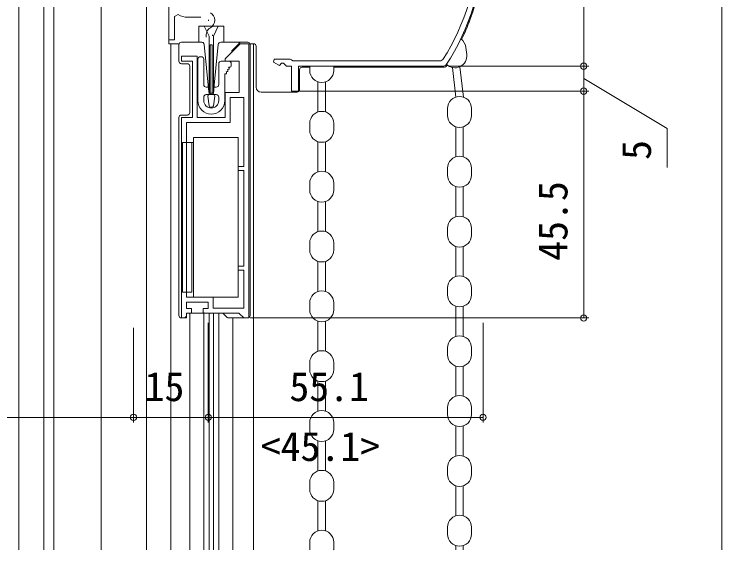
# Model space of a CAD drawing. Units: millimetres, scale not verified. Extents: x -1682 to -296, y -1188 to 1055.
# Drawn here: x -1288.5 to -1146.5, y 516.6 to 624 of the extents above; entities that cross this region are included whole.
import ezdxf
from ezdxf.enums import TextEntityAlignment as Align

# ---------------------------------------------------------------- set-up
doc = ezdxf.new("R2010")
doc.units = ezdxf.units.MM
doc.header["$LTSCALE"] = 4
for name, color, linetype, lineweight in [('0-3_YKK_11', 7, 'Continuous', 9), ('0-5_YKK_12', 2, 'Continuous', 9), ('0-6_YKK_13', 4, 'Continuous', 9), ('0-8_YKK_D', 6, 'Continuous', 9), ('0-9_YSS_K', 3, 'Continuous', 9)]:
    doc.layers.add(name, color=color, linetype=linetype, lineweight=lineweight)
doc.styles.add('ＭＳ ゴシック', font='')
doc.styles.get('ＭＳ ゴシック').set_extended_font_data('MS Gothic')

msp = doc.modelspace()

# ---------------------------------------------------------------- linework, layer by layer
at = {"layer": '0-3_YKK_11'}
for p, q in [((-1257.443, 659.367), (-1257.443, 618.867)), ((-1257.443, 659.367), (-1257.443, 618.867)), ((-1256.343, 623.52), (-1255.57, 623.938)), ((-1256.343, 623.52), (-1255.57, 623.938)), ((-1256.343, 618.867), (-1256.343, 623.52)), ((-1256.343, 618.867), (-1256.343, 623.52)), ((-1253.653, 623.367), (-1251.043, 623.367)), ((-1253.653, 623.367), (-1251.043, 623.367)), ((-1257.443, 618.867), (-1256.343, 618.867)), ((-1257.443, 618.867), (-1256.343, 618.867)), ((-1246.143, 615.066), (-1243.143, 618.066)), ((-1243.143, 618.066), (-1241.443, 618.066)), ((-1241.443, 618.066), (-1241.443, 563.066)), ((-1254.943, 615.566), (-1251.743, 615.566)), ((-1254.943, 614.566), (-1254.943, 615.566)), ((-1251.743, 615.566), (-1251.743, 603.266)), ((-1246.143, 614.566), (-1246.143, 615.066)), ((-1236.496, 614.352), (-1236.345, 614.967)), ((-1236.345, 614.967), (-1233.093, 614.967)), ((-1233.093, 614.967), (-1232.833, 614.817)), ((-1232.833, 614.817), (-1232.574, 614.667)), ((-1232.574, 614.667), (-1202.892, 614.667)), ((-1202.892, 614.667), (-1202.471, 614.897)), ((-1252.743, 614.566), (-1254.943, 614.566)), ((-1252.743, 603.266), (-1252.743, 614.566)), ((-1243.343, 614.566), (-1246.143, 614.566)), ((-1243.343, 608.266), (-1243.343, 614.566)), ((-1235.289, 613.722), (-1236.496, 614.352)), ((-1234.843, 614.167), (-1235.289, 613.722)), ((-1234.443, 614.167), (-1234.843, 614.167)), ((-1233.843, 613.567), (-1234.443, 614.167)), ((-1232.843, 613.567), (-1233.843, 613.567)), ((-1232.843, 608.567), (-1232.843, 613.567)), ((-1231.443, 613.567), (-1231.443, 608.567)), ((-1202.295, 613.567), (-1231.443, 613.567)), ((-1201.878, 613.791), (-1202.295, 613.567)), ((-1246.143, 608.266), (-1243.343, 608.266)), ((-1246.143, 603.266), (-1246.143, 608.266)), ((-1231.443, 608.567), (-1232.843, 608.567)), ((-1245.143, 607.266), (-1242.443, 607.266)), ((-1245.143, 602.266), (-1245.143, 607.266)), ((-1242.443, 607.266), (-1242.443, 593.466)), ((-1254.943, 603.266), (-1252.743, 603.266)), ((-1254.943, 563.066), (-1254.943, 603.266)), ((-1251.743, 603.266), (-1246.143, 603.266)), ((-1253.943, 602.266), (-1245.143, 602.266)), ((-1253.943, 567.266), (-1253.943, 602.266)), ((-1253.943, 567.266), (-1253.943, 602.266)), ((-1243.543, 593.466), (-1243.543, 592.666)), ((-1242.443, 593.466), (-1243.543, 593.466)), ((-1243.543, 592.666), (-1242.443, 592.666)), ((-1242.443, 592.666), (-1242.443, 573.466)), ((-1243.543, 573.466), (-1243.543, 572.666)), ((-1242.443, 573.466), (-1243.543, 573.466)), ((-1243.543, 572.666), (-1242.443, 572.666)), ((-1242.443, 572.666), (-1242.443, 565.066)), ((-1248.543, 567.266), (-1253.943, 567.266)), ((-1248.543, 565.066), (-1248.543, 567.266)), ((-1253.943, 566.266), (-1253.943, 564.966)), ((-1249.543, 566.266), (-1253.943, 566.266)), ((-1253.943, 564.966), (-1252.943, 564.966)), ((-1252.943, 564.966), (-1252.943, 564.066)), ((-1250.543, 564.966), (-1249.543, 564.966)), ((-1250.543, 564.066), (-1250.543, 564.966)), ((-1249.543, 564.966), (-1249.543, 566.266)), ((-1242.443, 565.066), (-1248.543, 565.066)), ((-1253.943, 564.066), (-1253.943, 563.066)), ((-1252.943, 564.066), (-1253.943, 564.066)), ((-1243.443, 564.066), (-1250.543, 564.066)), ((-1242.443, 563.066), (-1243.443, 564.066)), ((-1253.943, 563.066), (-1254.943, 563.066)), ((-1241.443, 563.066), (-1242.443, 563.066))]:
    msp.add_line(p, q, dxfattribs=at)
for centre, radius, start, end in [((-1239.443, 638.567), 43.9, 327.3728, 0), ((-1239.443, 638.567), 45, 326.59444, 359.99998), ((-1253.653, 626.867), 3.5, 236.80432, 270), ((-1253.653, 626.867), 3.5, 236.80432, 270)]:
    msp.add_arc(centre, radius, start, end, dxfattribs=at)
at = {"layer": '0-5_YKK_12'}
for p, q in [((-1271.009, 516.566), (-1271.009, 681.567)), ((-1287.543, 672.052), (-1287.543, 516.566)), ((-1280.544, 671.567), (-1280.544, 516.566)), ((-1261.943, 516.566), (-1261.943, 672.668)), ((-1282.544, 671.067), (-1282.543, 516.566)), ((-1249.488, 622.88), (-1249.488, 622.68)), ((-1251.443, 621.567), (-1251.443, 618.366)), ((-1251.443, 621.567), (-1246.443, 621.567)), ((-1250.343, 621.567), (-1249.393, 619.567)), ((-1247.543, 621.567), (-1248.493, 619.567)), ((-1246.443, 621.567), (-1246.443, 618.366)), ((-1249.393, 619.567), (-1249.393, 609.166)), ((-1248.728, 619.88), (-1248.728, 619.68)), ((-1248.493, 619.567), (-1248.493, 609.166)), ((-1257.443, 618.067), (-1255.401, 618.067)), ((-1257.043, 618.067), (-1257.043, 516.566)), ((-1241.185, 618.067), (-1240.443, 618.067)), ((-1240.443, 618.067), (-1240.443, 516.566)), ((-1253.243, 564.066), (-1253.243, 516.566)), ((-1250.443, 564.143), (-1250.443, 516.566)), ((-1249.393, 564.066), (-1249.393, 516.566)), ((-1248.493, 564.066), (-1248.493, 516.566)), ((-1247.443, 564.066), (-1247.443, 516.566)), ((-1244.643, 563.066), (-1244.643, 516.566))]:
    msp.add_line(p, q, dxfattribs=at)
for centre, start, end in [((-1249.947, 622.78), 299.20253, 60.79745), ((-1248.27, 619.78), 119.20253, 193.92958)]:
    msp.add_arc(centre, 1.718, start, end, dxfattribs=at)
at = {"layer": '0-6_YKK_13'}
for p, q in [((-1255.443, 617.866), (-1255.443, 615.578)), ((-1252.243, 618.366), (-1254.943, 618.366)), ((-1250.847, 618.366), (-1252.243, 618.366)), ((-1250.349, 617.915), (-1250.347, 617.896)), ((-1250.347, 617.896), (-1249.42, 608.437)), ((-1248.741, 617.866), (-1249.141, 617.866)), ((-1249.141, 607.866), (-1249.141, 617.866)), ((-1248.741, 617.866), (-1248.741, 607.866)), ((-1244.143, 618.366), (-1247.04, 618.366)), ((-1243.431, 618.078), (-1244.697, 616.813)), ((-1242.936, 618.366), (-1244.143, 618.366)), ((-1243.29, 618.22), (-1243.431, 618.078)), ((-1241.643, 618.366), (-1242.936, 618.366)), ((-1240.443, 618.067), (-1241.185, 618.067)), ((-1241.143, 563.566), (-1241.143, 617.866)), ((-1239.943, 609.367), (-1239.943, 617.567)), ((-1244.843, 616.459), (-1244.843, 616.366)), ((-1197.704, 615.918), (-1197.864, 617.309)), ((-1255.443, 615.578), (-1255.443, 614.566)), ((-1251.643, 606.666), (-1251.643, 614.966)), ((-1251.143, 615.466), (-1250.943, 615.466)), ((-1250.443, 614.966), (-1250.443, 609.866)), ((-1254.943, 614.066), (-1253.743, 614.066)), ((-1253.243, 613.566), (-1253.243, 604.266)), ((-1247.443, 609.866), (-1247.443, 614.066)), ((-1246.943, 614.566), (-1245.443, 614.566)), ((-1244.943, 614.066), (-1244.943, 613.566)), ((-1229.193, 613.367), (-1230.743, 613.367)), ((-1229.193, 613.367), (-1229.543, 613.367)), ((-1229.193, 612.706), (-1229.193, 613.567)), ((-1224.393, 612.706), (-1224.393, 613.567)), ((-1223.243, 613.367), (-1224.393, 613.367)), ((-1207.081, 613.367), (-1223.243, 613.367)), ((-1202.187, 613.367), (-1207.081, 613.367)), ((-1202.188, 613.367), (-1204.816, 613.367)), ((-1199.891, 607.38), (-1200.572, 613.292)), ((-1198.38, 607.37), (-1199.082, 613.464)), ((-1231.243, 612.867), (-1231.243, 608.867)), ((-1227.543, 604.386), (-1227.543, 610.426)), ((-1226.043, 604.386), (-1226.043, 610.426)), ((-1249.943, 609.366), (-1249.593, 609.366)), ((-1249.393, 609.166), (-1249.393, 608.066)), ((-1248.493, 608.066), (-1248.493, 609.166)), ((-1248.293, 609.366), (-1247.943, 609.366)), ((-1249.593, 607.866), (-1249.943, 607.866)), ((-1249.643, 607.525), (-1249.376, 605.624)), ((-1249.438, 608.617), (-1249.449, 608.731)), ((-1248.536, 607.866), (-1249.346, 607.866)), ((-1249.121, 608.166), (-1248.765, 608.166)), ((-1248.239, 607.525), (-1248.506, 605.624)), ((-1248.438, 608.731), (-1248.459, 608.518)), ((-1247.943, 607.866), (-1248.293, 607.866)), ((-1250.443, 607.366), (-1250.443, 606.666)), ((-1247.443, 606.666), (-1247.443, 607.366)), ((-1248.803, 605.366), (-1249.079, 605.366)), ((-1201.549, 603.697), (-1201.549, 605.097)), ((-1196.749, 603.697), (-1196.749, 605.097)), ((-1255.443, 603.266), (-1255.443, 563.566)), ((-1253.743, 603.766), (-1254.943, 603.766)), ((-1229.193, 600.706), (-1229.193, 602.106)), ((-1224.393, 600.706), (-1224.393, 602.106)), ((-1199.899, 595.377), (-1199.899, 601.417)), ((-1198.399, 595.377), (-1198.399, 601.417)), ((-1252.543, 599.266), (-1252.543, 567.266)), ((-1243.543, 599.266), (-1252.543, 599.266)), ((-1243.543, 567.266), (-1243.543, 599.266)), ((-1254.743, 598.266), (-1254.743, 568.266)), ((-1252.843, 598.266), (-1254.743, 598.266)), ((-1252.843, 568.266), (-1252.843, 598.266)), ((-1252.543, 568.266), (-1252.543, 598.266)), ((-1227.543, 592.386), (-1227.543, 598.426)), ((-1226.043, 592.386), (-1226.043, 598.426)), ((-1201.549, 591.697), (-1201.549, 593.097)), ((-1196.749, 591.697), (-1196.749, 593.097)), ((-1229.193, 588.706), (-1229.193, 590.106)), ((-1224.393, 588.706), (-1224.393, 590.106)), ((-1199.899, 583.377), (-1199.899, 589.417)), ((-1198.399, 583.377), (-1198.399, 589.417)), ((-1227.543, 580.386), (-1227.543, 586.426)), ((-1226.043, 580.386), (-1226.043, 586.426)), ((-1201.549, 579.697), (-1201.549, 581.097)), ((-1196.749, 579.697), (-1196.749, 581.097)), ((-1229.193, 576.706), (-1229.193, 578.106)), ((-1224.393, 576.706), (-1224.393, 578.106)), ((-1199.899, 571.377), (-1199.899, 577.417)), ((-1198.399, 571.377), (-1198.399, 577.417)), ((-1227.543, 568.386), (-1227.543, 574.426)), ((-1226.043, 568.386), (-1226.043, 574.426)), ((-1254.743, 568.266), (-1252.843, 568.266)), ((-1201.549, 567.697), (-1201.549, 569.097)), ((-1196.749, 567.697), (-1196.749, 569.097)), ((-1252.543, 567.266), (-1243.543, 567.266)), ((-1229.193, 564.706), (-1229.193, 566.106)), ((-1224.393, 564.706), (-1224.393, 566.106)), ((-1199.899, 559.377), (-1199.899, 565.417)), ((-1198.399, 559.377), (-1198.399, 565.417)), ((-1246.556, 563.978), (-1245.731, 563.154)), ((-1254.443, 563.066), (-1254.943, 563.066)), ((-1245.519, 563.066), (-1241.643, 563.066)), ((-1227.543, 556.386), (-1227.543, 562.426)), ((-1226.043, 556.386), (-1226.043, 562.426)), ((-1201.549, 555.697), (-1201.549, 557.097)), ((-1196.749, 555.697), (-1196.749, 557.097)), ((-1229.193, 552.706), (-1229.193, 554.106)), ((-1224.393, 552.706), (-1224.393, 554.106)), ((-1199.899, 547.377), (-1199.899, 553.417)), ((-1198.399, 547.377), (-1198.399, 553.417)), ((-1227.543, 544.386), (-1227.543, 550.426)), ((-1226.043, 544.386), (-1226.043, 550.426)), ((-1201.549, 543.697), (-1201.549, 545.097)), ((-1196.749, 543.697), (-1196.749, 545.097)), ((-1229.193, 540.706), (-1229.193, 542.106)), ((-1224.393, 540.706), (-1224.393, 542.106)), ((-1199.899, 535.377), (-1199.899, 541.417)), ((-1198.399, 535.377), (-1198.399, 541.417)), ((-1227.543, 532.386), (-1227.543, 538.426)), ((-1226.043, 532.386), (-1226.043, 538.426)), ((-1201.549, 531.697), (-1201.549, 533.097)), ((-1196.749, 531.697), (-1196.749, 533.097)), ((-1229.193, 528.706), (-1229.193, 530.106)), ((-1224.393, 528.706), (-1224.393, 530.106)), ((-1199.899, 523.377), (-1199.899, 529.417)), ((-1198.399, 523.377), (-1198.399, 529.417)), ((-1227.543, 520.386), (-1227.543, 526.426)), ((-1226.043, 520.386), (-1226.043, 526.426)), ((-1201.549, 519.697), (-1201.549, 521.097)), ((-1196.749, 519.697), (-1196.749, 521.097)), ((-1229.193, 516.706), (-1229.193, 518.106)), ((-1224.393, 516.706), (-1224.393, 518.106)), ((-1199.899, 516.566), (-1199.899, 517.417)), ((-1198.399, 516.566), (-1198.399, 517.417))]:
    msp.add_line(p, q, dxfattribs=at)
for points in [[(-1255.401, 618.067), (-1257.443, 618.067), (-1257.443, 639.267)], [(-1196.804, 623.568), (-1196.806, 623.564), (-1196.94, 623.311), (-1197.158, 623.093), (-1197.198, 623.065)], [(-1250.847, 618.366), (-1250.714, 618.348), (-1250.588, 618.294)], [(-1248.467, 608.437), (-1247.54, 617.896), (-1247.538, 617.915)], [(-1245.143, 613.366), (-1245.463, 613.366), (-1245.377, 613.216)], [(-1246.07, 612.015), (-1246.243, 612.015), (-1246.243, 606.666)], [(-1245.81, 612.466), (-1245.983, 612.466), (-1245.896, 612.315)], [(-1245.55, 612.916), (-1245.723, 612.916), (-1245.637, 612.766)], [(-1231.743, 608.367), (-1233.043, 608.367), (-1238.943, 608.367)], [(-1252.543, 598.266), (-1252.843, 598.266), (-1252.843, 568.266)], [(-1253.943, 563.566), (-1253.943, 564.066), (-1246.768, 564.066)]]:
    msp.add_lwpolyline(points, dxfattribs=at)
for centre, radius, start, end in [((-1239.443, 638.567), 45.2, 340.62059, 0), ((-1239.443, 638.567), 45.2, 334.21394, 340.62059), ((-1239.443, 638.567), 45.2, 334.21394, 338.85056), ((-1197.568, 622.367), 0.3, 338.85056, 49.55969), ((-1200.248, 617.034), 2.4, 6.57149, 56.05641), ((-1254.943, 617.866), 0.5, 90, 180), ((-1250.847, 617.866), 0.5, 5.59933, 58.87627), ((-1247.04, 617.866), 0.5, 90, 174.40065), ((-1242.936, 617.866), 0.5, 90, 135), ((-1241.643, 617.866), 0.5, 0, 90), ((-1240.443, 617.567), 0.5, 0, 90), ((-1244.343, 616.459), 0.5, 135, 180), ((-1251.143, 614.966), 0.5, 90, 180), ((-1250.943, 614.966), 0.5, 0, 90), ((-1200.088, 615.643), 2.4, 225.17957, 6.57149), ((-1254.943, 614.566), 0.5, 180, 270), ((-1253.743, 613.566), 0.5, 0, 90), ((-1246.943, 614.066), 0.5, 90, 180), ((-1245.55, 613.116), 0.2, 270, 30), ((-1245.443, 614.066), 0.5, 0, 90), ((-1245.143, 613.566), 0.2, 270, 0), ((-1230.743, 612.867), 0.5, 90, 180), ((-1230.743, 613.867), 0.5, 270, 323.1301), ((-1229.543, 613.867), 0.5, 216.86989, 269.99998), ((-1224.443, 613.867), 0.5, 269.99998, 270.02081), ((-1224.443, 613.867), 0.5, 275.72449, 323.1301), ((-1223.243, 613.867), 0.5, 216.86989, 270), ((-1207.081, 616.367), 3, 270, 291.03946), ((-1204.816, 613.667), 0.3, 199.47122, 270), ((-1202.186, 613.867), 0.5, 269.80846, 330.31741), ((-1202.187, 613.867), 0.5, 270, 326.4563), ((-1239.443, 638.567), 45.2, 326.4563, 326.78059), ((-1239.443, 638.567), 45.2, 326.49992, 326.78059), ((-1246.07, 612.215), 0.2, 270, 30), ((-1245.81, 612.666), 0.2, 270, 30), ((-1226.793, 612.706), 2.4, 180, 0), ((-1249.943, 609.866), 0.5, 180, 270), ((-1249.593, 609.166), 0.2, 0, 90), ((-1248.293, 609.166), 0.2, 90, 180), ((-1247.943, 609.866), 0.5, 270, 0), ((-1238.943, 609.367), 1, 180, 270), ((-1249.943, 607.366), 0.5, 90, 180), ((-1249.346, 607.566), 0.3, 90, 188), ((-1249.593, 608.066), 0.2, 270, 0), ((-1249.121, 608.466), 0.3, 185.59933, 270), ((-1248.765, 608.466), 0.3, 270, 354.40065), ((-1248.536, 607.566), 0.3, 352, 90), ((-1248.293, 608.066), 0.2, 180, 270), ((-1247.943, 607.366), 0.5, 0, 90), ((-1231.743, 608.867), 0.5, 270, 0), ((-1248.943, 606.666), 2.7, 180, 0), ((-1248.943, 606.666), 1.5, 180, 0), ((-1199.149, 605.097), 2.4, 0, 180), ((-1249.079, 605.666), 0.3, 188, 270), ((-1248.803, 605.666), 0.3, 270, 352), ((-1254.943, 603.266), 0.5, 90, 180), ((-1253.743, 604.266), 0.5, 270, 0), ((-1226.793, 602.106), 2.4, 0, 180), ((-1199.149, 603.697), 2.4, 180, 0), ((-1226.793, 600.706), 2.4, 180, 0), ((-1199.149, 593.097), 2.4, 0, 180), ((-1226.793, 590.106), 2.4, 0, 180), ((-1199.149, 591.697), 2.4, 180, 0), ((-1226.793, 588.706), 2.4, 180, 0), ((-1199.149, 581.097), 2.4, 0, 180), ((-1226.793, 578.106), 2.4, 0, 180), ((-1199.149, 579.697), 2.4, 180, 0), ((-1226.793, 576.706), 2.4, 180, 0), ((-1199.149, 569.097), 2.4, 0, 180), ((-1226.793, 566.106), 2.4, 0, 180), ((-1199.149, 567.697), 2.4, 180, 0), ((-1254.943, 563.566), 0.5, 180, 270), ((-1254.443, 563.566), 0.5, 270, 0), ((-1246.768, 563.766), 0.3, 45, 90), ((-1241.643, 563.566), 0.5, 270, 0), ((-1226.793, 564.706), 2.4, 180, 0), ((-1245.519, 563.366), 0.3, 225, 270), ((-1199.149, 557.097), 2.4, 0, 180), ((-1226.793, 554.106), 2.4, 0, 180), ((-1199.149, 555.697), 2.4, 180, 0), ((-1226.793, 552.706), 2.4, 180, 0), ((-1199.149, 545.097), 2.4, 0, 180), ((-1226.793, 542.106), 2.4, 0, 180), ((-1199.149, 543.697), 2.4, 180, 0), ((-1226.793, 540.706), 2.4, 180, 0), ((-1199.149, 533.097), 2.4, 0, 180), ((-1226.793, 530.106), 2.4, 0, 180), ((-1199.149, 531.697), 2.4, 180, 0), ((-1226.793, 528.706), 2.4, 180, 0), ((-1199.149, 521.097), 2.4, 0, 180), ((-1226.793, 518.106), 2.4, 0, 180), ((-1199.149, 519.697), 2.4, 180, 0), ((-1226.793, 516.706), 2.4, 180, 183.3372), ((-1226.793, 516.706), 2.4, 356.66278, 0)]:
    msp.add_arc(centre, radius, start, end, dxfattribs=at)
at = {"layer": '0-8_YKK_D'}
for p, q in [((-1174.243, 613.567), (-1174.243, 675.567)), ((-1201.295, 613.567), (-1173.243, 613.567)), ((-1200.295, 613.567), (-1173.243, 613.567)), ((-1174.243, 613.567), (-1174.243, 608.567)), ((-1174.243, 611.067), (-1157.491, 601.067)), ((-1231.143, 608.567), (-1173.243, 608.567)), ((-1230.143, 608.567), (-1173.243, 608.567)), ((-1174.243, 608.567), (-1174.243, 563.066)), ((-1157.491, 601.067), (-1157.491, 593.267)), ((-1241.131, 563.066), (-1173.243, 563.066)), ((-1264.544, 561.066), (-1264.544, 542.136)), ((-1264.544, 561.066), (-1264.544, 542.136)), ((-1249.544, 562.066), (-1249.544, 542.136)), ((-1249.544, 561.066), (-1249.544, 542.136)), ((-1194.443, 562.066), (-1194.443, 542.136)), ((-1350.543, 543.136), (-1264.544, 543.136)), ((-1264.544, 543.136), (-1249.544, 543.136)), ((-1249.544, 543.136), (-1194.443, 543.136))]:
    msp.add_line(p, q, dxfattribs=at)
for centre in [(-1174.243, 613.567), (-1174.243, 613.567), (-1174.243, 608.567), (-1174.243, 608.567), (-1174.243, 563.066), (-1264.544, 543.136), (-1264.544, 543.136), (-1249.544, 543.136), (-1249.544, 543.136), (-1194.443, 543.136)]:
    msp.add_circle(centre, 0.637, dxfattribs=at)
at = {"layer": '0-9_YSS_K'}
msp.add_line((-1146.538, 516.566), (-1146.538, 692.565), dxfattribs=at)

# ---------------------------------------------------------------- texts
at = {"layer": '0-8_YKK_D', "color": 4, "style": 'ＭＳ ゴシック'}
for s, p in [('5', (-1158.991, 594.767)), ('45.5', (-1175.743, 574.537))]:
    msp.add_text(s, height=5.865, rotation=90, dxfattribs=at).set_placement(p, align=Align.BOTTOM_LEFT)
for s, p in [('15', (-1262.324, 544.636)), ('55.1', (-1233.274, 544.636)), ('<45.1>', (-1239.034, 532.636))]:
    msp.add_text(s, height=5.865, dxfattribs=at).set_placement(p, align=Align.BOTTOM_LEFT)

doc.saveas('drawing.dxf')
